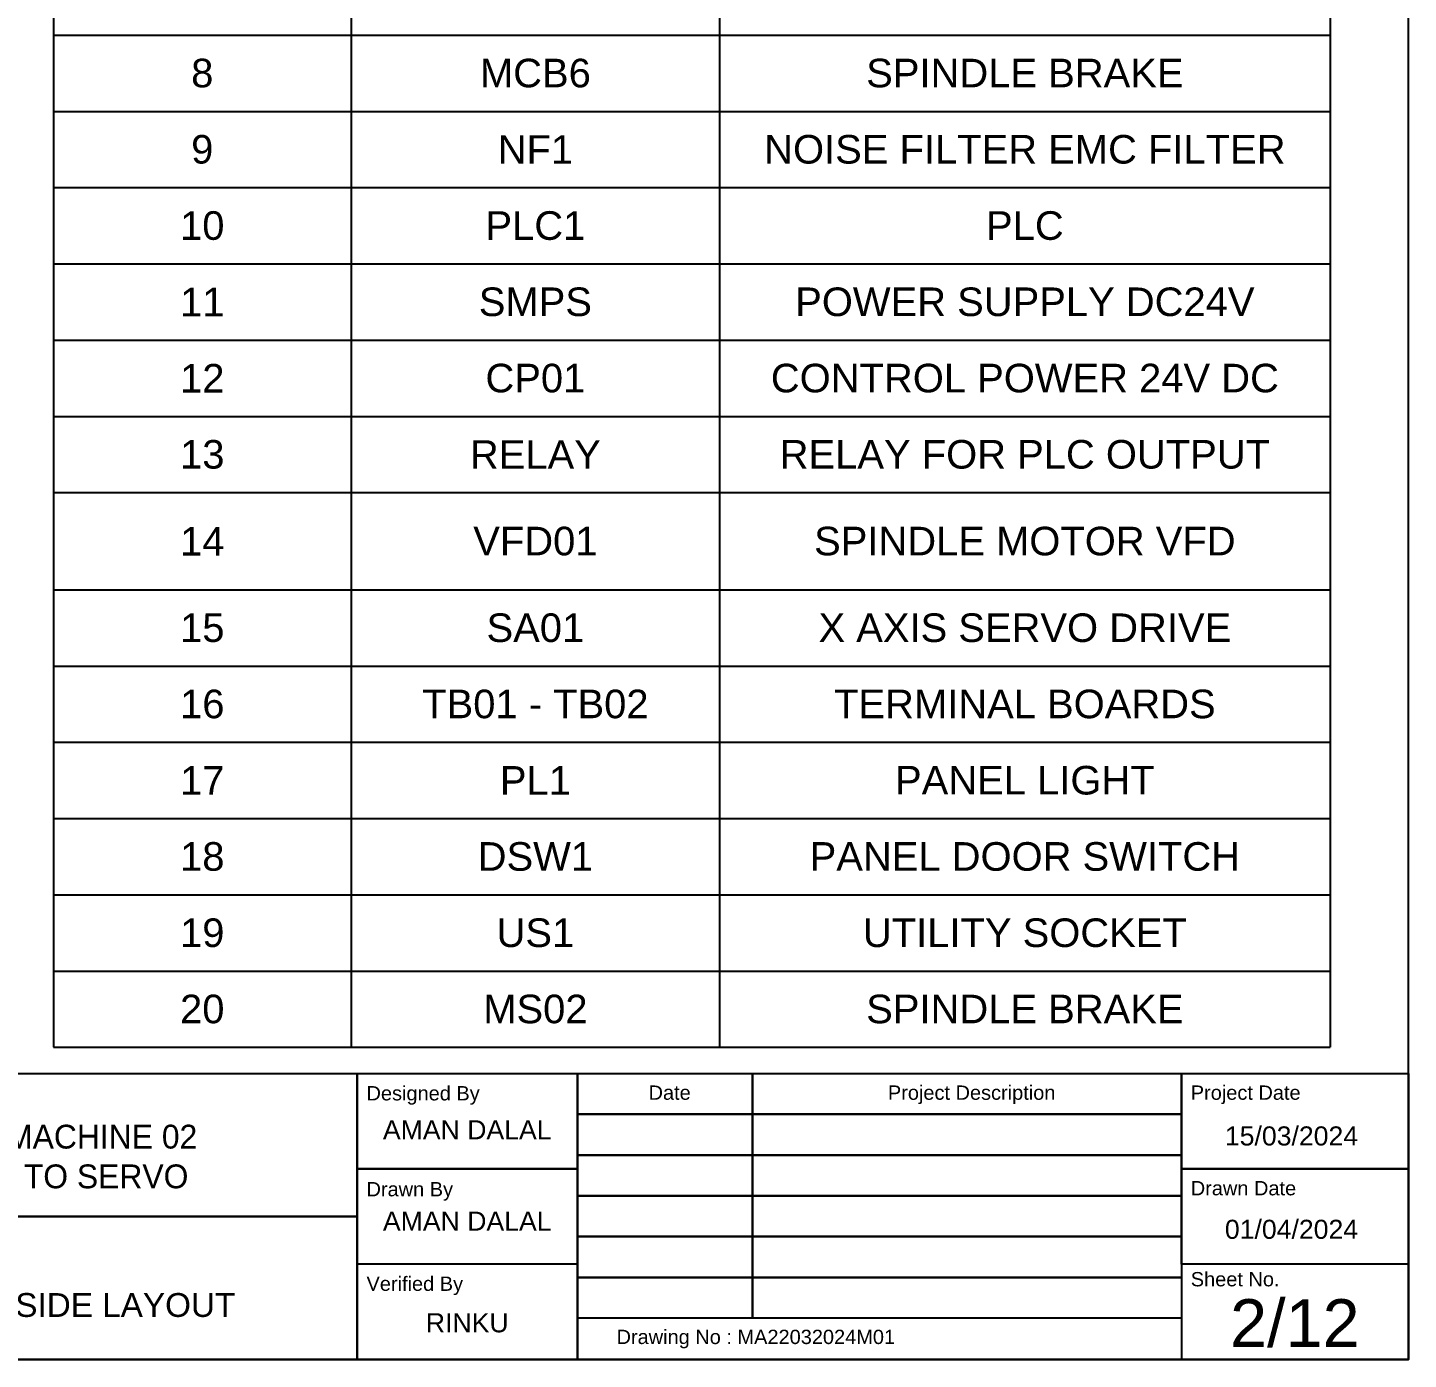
# Model space of a CAD drawing. Header units: millimetres. Extents: x -11 to 5160, y -11 to 2043.
# Drawn here: x 4088.5 to 4233.4, y 1094.5 to 1234.2 of the extents above; entities that cross this region are included whole.
import ezdxf

# ---------------------------------------------------------------- set-up
doc = ezdxf.new("R2010")
doc.units = ezdxf.units.MM
doc.styles.add('Annotative', font='arial.ttf')
doc.styles.get("Standard").update_dxf_attribs({"font": 'arial.ttf'})

# ---------------------------------------------------------------- blocks, each defined once
blk = doc.blocks.new('*T64')
at = {"color": 0, "linetype": 'ByBlock', "lineweight": -2, "transparency": 16777216}
for p, q in [((0, 0), (134.01, 0)), ((0, 0), (0, -170.19)), ((31.27, 0), (31.27, -170.19)), ((69.9, 0), (69.9, -170.19)), ((134.01, 0), (134.01, -170.19)), ((0, -8), (134.01, -8)), ((0, -16), (134.01, -16)), ((0, -24), (134.01, -24)), ((0, -32), (134.01, -32)), ((0, -40), (134.01, -40)), ((0, -48), (134.01, -48)), ((0, -56), (134.01, -56)), ((0, -64), (134.01, -64)), ((0, -72), (134.01, -72)), ((0, -80), (134.01, -80)), ((0, -88), (134.01, -88)), ((0, -96), (134.01, -96)), ((0, -104), (134.01, -104)), ((0, -112), (134.01, -112)), ((0, -122.19), (134.01, -122.19)), ((0, -130.19), (134.01, -130.19)), ((0, -138.19), (134.01, -138.19)), ((0, -146.19), (134.01, -146.19)), ((0, -154.19), (134.01, -154.19)), ((0, -162.19), (134.01, -162.19)), ((0, -170.19), (134.01, -170.19))]:
    blk.add_line(p, q, dxfattribs=at)
at = {"color": 0, "transparency": 16777216, "char_height": 3, "attachment_point": 5}
for s, insert, width in [('SR. NO.', (15.63, -4), 28.2688), ('TAG NO.', (50.59, -4), 35.6346), ('DESCRIPTION', (101.96, -4), 61.1079), ('1', (15.63, -12), 28.2688), ('RCCB01', (50.59, -12), 35.6346), ('25A MAIN BREAKER ', (101.96, -12), 61.1079), ('2', (15.63, -20), 28.2688), ('MS01', (50.59, -20), 35.6346), ('MAIN POWER CONTACTOR', (101.96, -20), 61.1079), ('3', (15.63, -28), 28.2688), ('MCB1', (50.59, -28), 35.6346), ('FOR LIGHT & SOCKET', (101.96, -28), 61.1079), ('4', (15.63, -36), 28.2688), ('MCB2', (50.59, -36), 35.6346), ('EXHAUST FAN', (101.96, -36), 61.1079), ('5', (15.63, -44), 28.2688), ('MCB3', (50.59, -44), 35.6346), ('SPINDLE POWER', (101.96, -44), 61.1079), ('6', (15.63, -52), 28.2688), ('MCB4', (50.59, -52), 35.6346), ('X AXIS SERVO', (101.96, -52), 61.1079), ('7', (15.63, -60), 28.2688), ('MCB5', (50.59, -60), 35.6346), ('PLC & SMPS', (101.96, -60), 61.1079), ('8', (15.63, -68), 28.2688), ('MCB6', (50.59, -68), 35.6346), ('SPINDLE BRAKE', (101.96, -68), 61.1079), ('9', (15.63, -76), 28.2688), ('NF1', (50.59, -76), 35.6346), ('NOISE FILTER EMC FILTER', (101.96, -76), 61.1079), ('10', (15.63, -84), 28.2688), ('PLC1', (50.59, -84), 35.6346), ('PLC', (101.96, -84), 61.1079), ('11', (15.63, -92), 28.2688), ('SMPS', (50.59, -92), 35.6346), ('POWER SUPPLY DC24V', (101.96, -92), 61.1079), ('12', (15.63, -100), 28.2688), ('CP01', (50.59, -100), 35.6346), ('CONTROL POWER 24V DC', (101.96, -100), 61.1079), ('13', (15.63, -108), 28.2688), ('RELAY', (50.59, -108), 35.6346), ('RELAY FOR PLC OUTPUT', (101.96, -108), 61.1079), ('14', (15.63, -117.1), 28.2688), ('VFD01', (50.59, -117.1), 35.6346), ('SPINDLE MOTOR VFD', (101.96, -117.1), 61.1079), ('15', (15.63, -126.19), 28.2688), ('SA01', (50.59, -126.19), 35.6346), ('X AXIS SERVO DRIVE', (101.96, -126.19), 61.1079), ('16', (15.63, -134.19), 28.2688), ('TB01 - TB02', (50.59, -134.19), 35.6346), ('TERMINAL BOARDS', (101.96, -134.19), 61.1079), ('17', (15.63, -142.19), 28.2688), ('PL1', (50.59, -142.19), 35.6346), ('PANEL LIGHT', (101.96, -142.19), 61.1079), ('18', (15.63, -150.19), 28.2688), ('DSW1', (50.59, -150.19), 35.6346), ('PANEL DOOR SWITCH', (101.96, -150.19), 61.1079), ('19', (15.63, -158.19), 28.2688), ('US1', (50.59, -158.19), 35.6346), ('UTILITY SOCKET', (101.96, -158.19), 61.1079), ('20', (15.63, -166.19), 28.2688), ('MS02', (50.59, -166.19), 35.6346), ('SPINDLE BRAKE ', (101.96, -166.19), 61.1079)]:
    blk.add_mtext(s, dxfattribs=dict(at, insert=insert, width=width))

msp = doc.modelspace()

# ---------------------------------------------------------------- linework, layer by layer
for points in [[(3963.421, 1094.532), (4233.421, 1094.532), (4233.421, 1304.532), (3963.421, 1304.532)], [(4052.137, 1124.532), (4123.091, 1124.532), (4123.091, 1109.532), (4052.137, 1109.532)], [(4123.091, 1124.532), (4146.208, 1124.532), (4146.208, 1094.532), (4123.091, 1094.532)], [(4123.091, 1124.532), (4146.208, 1124.532), (4146.208, 1114.532), (4123.091, 1114.532)], [(4146.208, 1124.532), (4209.595, 1124.532), (4209.595, 1120.252), (4146.208, 1120.252)], [(4209.595, 1124.532), (4233.421, 1124.532), (4233.421, 1114.532), (4209.595, 1114.532)], [(4146.208, 1120.252), (4209.595, 1120.252), (4209.595, 1115.972), (4146.208, 1115.972)], [(4146.208, 1115.972), (4209.595, 1115.972), (4209.595, 1111.692), (4146.208, 1111.692)], [(4123.091, 1114.532), (4146.208, 1114.532), (4146.208, 1104.532), (4123.091, 1104.532)], [(4209.595, 1114.532), (4233.421, 1114.532), (4233.421, 1104.532), (4209.595, 1104.532)], [(4146.208, 1111.692), (4209.595, 1111.692), (4209.595, 1107.412), (4146.208, 1107.412)], [(4052.137, 1109.532), (4123.091, 1109.532), (4123.091, 1094.532), (4052.137, 1094.532)], [(4146.208, 1107.412), (4209.595, 1107.412), (4209.595, 1103.132), (4146.208, 1103.132)], [(4146.208, 1103.132), (4209.595, 1103.132), (4209.595, 1098.852), (4146.208, 1098.852)]]:
    msp.add_lwpolyline(points, close=True)
for points in [[(4233.421, 1124.532), (4233.421, 1094.532), (3963.421, 1094.532), (3963.421, 1124.532)], [(3968.421, 1124.532), (4233.421, 1124.532)], [(4164.59, 1094.532), (4146.208, 1094.532), (4146.208, 1124.532), (4164.59, 1124.532), (4164.59, 1098.852)], [(4164.59, 1098.852), (4164.59, 1124.532), (4209.595, 1124.532), (4209.595, 1094.532), (4164.59, 1094.532)]]:
    msp.add_lwpolyline(points)

# ---------------------------------------------------------------- block references
msp.add_blockref('*T64', (4091.211, 1297.462))

# ---------------------------------------------------------------- texts
at = {"attachment_point": 1, "style": 'Annotative'}
for s, insert, char_height, width in [('Designed By', (4124.078, 1123.2), 1.5, 22.12958), ('\\pxqc;Date', (4147.195, 1123.266), 1.5, 17.39528), ('\\pxqc;Project Description', (4165.577, 1123.266), 1.5, 44.01766), ('Project Date', (4210.582, 1123.266), 1.5, 22.83874), ('\\pxqc;AMAN DALAL', (4123.091, 1119.619), 2, 23.11684), ('\\pxqc;15/03/2024', (4209.595, 1118.972), 2, 23.11684), ('Drawn By', (4124.078, 1113.136), 1.5, 22.12958), ('Drawn Date', (4210.582, 1113.24), 1.5, 22.83874), ('\\pxqc;AMAN DALAL', (4123.091, 1110.035), 2, 23.11684), ('\\pxqc;01/04/2024', (4209.595, 1109.178), 2, 23.11684), ('Verified By', (4124.078, 1103.221), 1.5, 22.12958), ('Sheet No.', (4210.582, 1103.694), 1.5, 22.83874), ('\\pxqc;PANEL INSIDE LAYOUT', (4052.137, 1101.487), 2.5, 77.34131), ('\\pxqc;2/12', (4209.595, 1100.847), 5, 23.82599), ('\\pxqc;RINKU', (4123.091, 1099.371), 2, 23.11684), ('Drawing No : MA22032024M01', (4150.318, 1097.64), 1.5, 44.01766)]:
    msp.add_mtext(s, dxfattribs=dict(at, insert=insert, char_height=char_height, width=width))
at = {"insert": (4053.423, 1119.149), "char_height": 2.5, "attachment_point": 1}
msp.add_mtext_dynamic_manual_height_columns('\\pxqc;{\\Ftxt|c0;GROOVING MACHINE 02\\PHYDRAULIC TO SERVO}', width=66.4073, gutter_width=12.5, heights=[0], dxfattribs=at)

doc.saveas('drawing.dxf')
